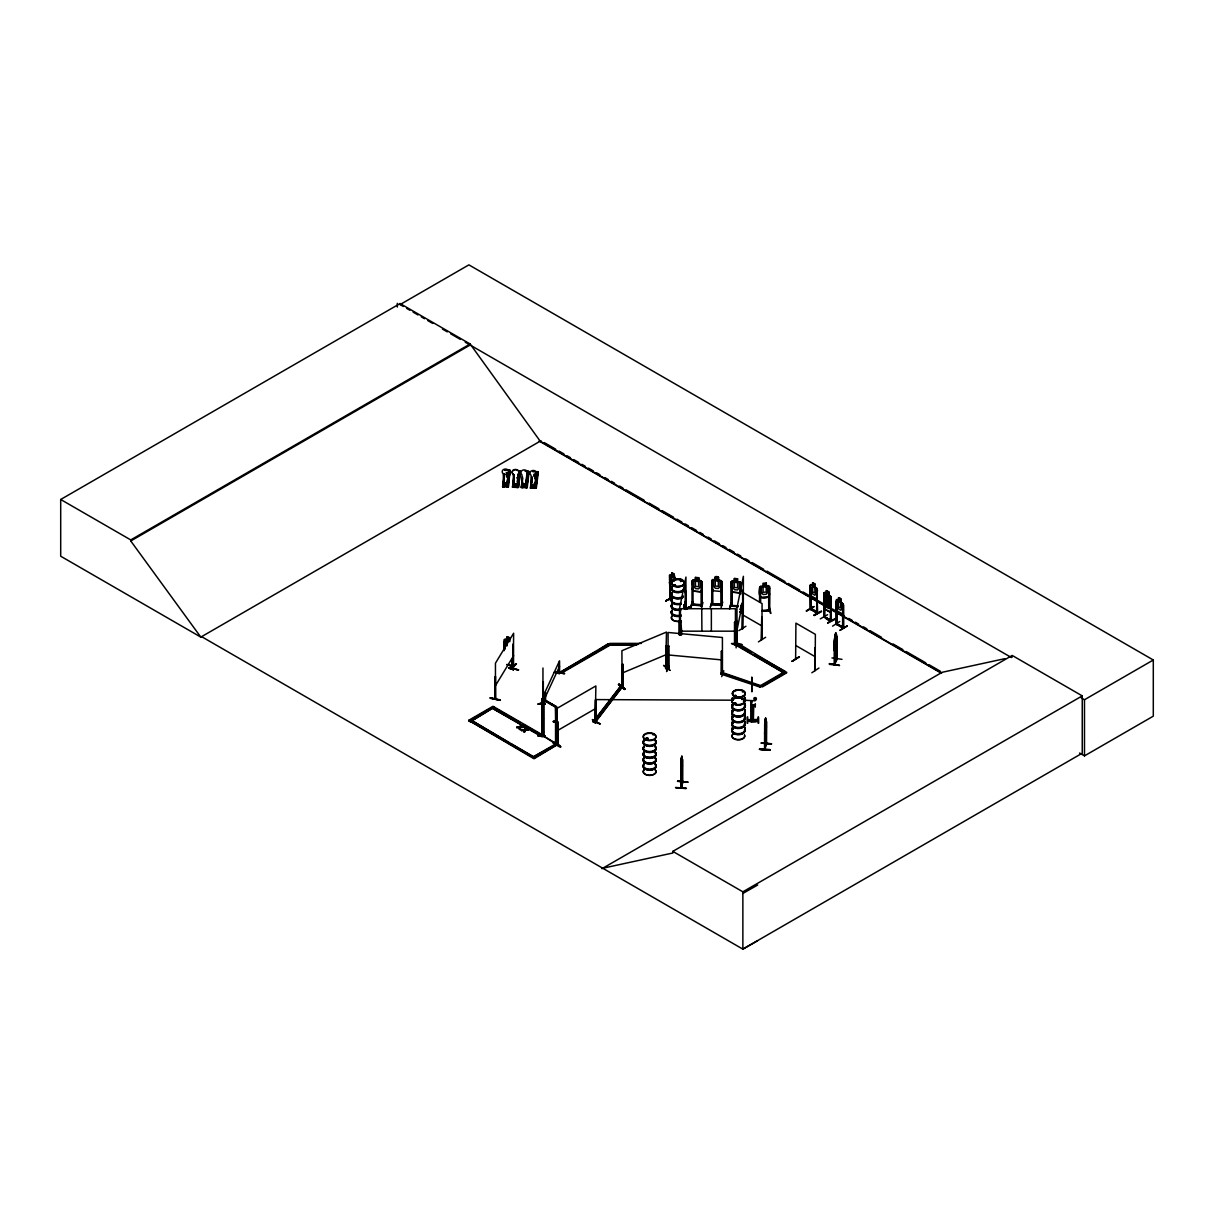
<?xml version="1.0" encoding="UTF-8"?>
<svg xmlns="http://www.w3.org/2000/svg" width="1214" height="1214" viewBox="0 0 1214 1214"><rect width="100%" height="100%" fill="white"/><g stroke="black" fill="none" stroke-linecap="round" stroke-linejoin="round"><path stroke-width="1.5" d="M753.393 706.472L752.361 706.609C753.196 704.287 753.773 706.275 752.468 706.487M751.769 680.037L751.8 677.048L751.83 679.688M503.036 484.811L503.507 483.339L503.309 486.131L507.649 486.313L508.059 485.16M513.052 485.145L518.241 485.463L518.241 484.007L517.847 485.16L513.507 484.978L513.097 483.794L513.294 486.617L517.65 486.799L518.044 485.646L518.454 487.451L520.442 471.351L519.031 471.123M526.891 485.797L521.61 485.843L521.216 487.633L522.536 476.905M530.882 486.131L531.353 484.659L531.155 487.467L535.495 487.633L535.89 486.48L536.3 488.286L538.288 472.2L532.734 471.654M536.027 486.161L532.673 486.177M681.449 787.355L681.221 765.351M681.373 787.218L682.845 781.194M741.83 644.664C726.033 642.009 730.084 644.755 741.875 644.376M682.253 768.659L680.917 773.197L682.42 765.321M834.549 663.284L834.701 664.786L834.595 639.611C836.552 622.023 836.598 643.602 834.989 646.03L834.595 644.771M836.613 658.959L834.23 664.695L834.458 638.943M836.416 659.005L834.534 664.164M836.416 658.777L837.068 658.2L836.871 659.597L837.007 636.591M765.124 720.782L765.306 719.477L764.972 749.554L766.383 743.514M765.29 719.523L765.655 717.778L765.048 730.782L764.774 729.538M675.834 787.704C707.671 789.783 654.361 785.746 686.031 788.584M759.6 749.387C791.437 751.496 738.158 747.369 769.797 750.313M759.691 748.689L769.888 749.554M508.044 473.93L507.315 484.841L503.886 484.705L503.203 473.718A3.445 2.807 7 0 1 503.203 469.757A3.445 2.807 7 0 1 508.044 469.955A3.445 2.807 7 0 1 508.044 473.93L508.029 474.052M517.316 485.312L518.044 474.401A3.445 2.807 7 0 0 518.044 470.425A3.445 2.807 7 0 0 513.188 470.228A3.445 2.807 7 0 0 513.188 474.204L513.886 485.175M522.612 485.463L521.899 474.613A3.445 2.807 7 0 1 521.899 470.637A3.445 2.807 7 0 1 526.755 470.835A3.445 2.807 7 0 1 526.755 474.811L526.026 485.737L527.468 471.73M535.162 486.161L535.875 475.372A3.445 2.807 7 0 0 535.875 471.396A3.445 2.807 7 0 0 531.019 471.199A3.445 2.807 7 0 0 531.019 475.175L531.732 486.025L535.177 486.04M836.4 645.651C837.903 633.025 832.151 666.107 834.291 640.597M521.747 485.706L521.808 484.204L522.217 485.388L526.557 485.57C526.603 481.685 527.878 489.227 525.753 487.467L527.741 471.381L525.753 487.467M558.941 673.649L559.229 672.723M559.624 673.239L559.548 660.811L545.298 691.494L545.298 701.707M543.326 681.661L543.341 736.822L541.975 736.412L542.294 698.429L556.558 706.654L556.24 744.637L555.602 707.216L543.265 700.083M829.314 664.377L839.481 665.454L829.435 663.618M839.451 665.439L829.45 663.603M621.826 686.016L622.979 686.654L622.661 664.028L622.038 687.003L621.917 650.704L666.486 632.069L665.651 668.474L666.486 645.727L666.789 668.337L665.849 668.702L665.727 646.03M681.024 762.043L681.024 773.197M766.216 743.636L764.547 749.478L764.683 723.711M502.626 486.768L504.053 474.234M504.447 473.915L502.854 486.586L504.189 486.829M502.96 486.602L504.508 474.082M503.856 481.427L504.508 476.055M503.886 484.705L507.346 484.72M504.705 483.597L506.284 483.658L504.705 483.597C502.824 486.92 507.968 487.163 506.284 483.658M505.601 483.764L505.252 484.568M505.95 483.202L505.51 484.538L505.479 483.035M505.388 483.354L505.889 484.295M508.757 470.835L506.724 486.935L508.636 470.82M509.03 470.501L507.376 486.966L508.256 483.536L507.847 484.69M507.331 486.951L510.032 470.258L504.887 470.046M510.032 470.258L507.664 486.966L510.032 470.683L508.454 486.966L502.535 486.768M513.188 474.204L513.173 474.325A3.445 2.807 7 0 1 513.173 470.349A3.445 2.807 7 0 1 518.029 470.546A3.445 2.807 7 0 1 518.029 474.522L518.044 474.401M520.078 471.184L519.031 470.971L517.376 487.436L512.505 487.224L514.053 474.704M512.52 487.239L514.175 474.735M514.22 476.176L512.854 487.072L514.281 487.3M513.188 487.269L514.19 480.091M513.947 487.118L514.159 481.897M513.628 487.284L514.068 483.718M515.055 484.826L515.889 484.765L515.282 483.582M515.313 484.963L515.98 483.946L515.055 484.644M515.495 485.008L515.282 483.673M516.254 484.28C511.716 483.126 517.498 490.517 516.284 484.128M517.331 482.034L518.181 474.871M517.316 487.421L518.864 474.902M517.422 487.421L519.213 473.096M520.032 471.032L517.71 487.451L519.41 473.111M518.424 487.467L520.442 471.351M522.718 478.377L521.565 487.482L522.991 487.724M526.36 486.04L526.36 487.209L522.005 487.026L522.551 482.307L522.217 485.888M524.645 484.128L524.023 485.372M524.539 484.462L523.811 485.327M524.6 484.872L524.615 484.963M524.964 484.69C520.427 483.536 526.208 490.926 524.994 484.553M525.814 484.234L526.891 475.281M525.313 471.002L528.743 471.153L526.709 487.679L528.743 471.578M525.313 471.305L529.152 471.776L527.164 487.861L521.61 487.3L522.657 487.527M532.036 488.149L530.381 488.089L531.671 477.345M530.7 487.907L532.081 477.026M531.686 482.747L532.354 477.39M531.155 487.467L531.353 485.828M531.793 482.747L532.263 479.151M532.551 484.917C533.295 490.896 530.867 483.491 534.13 484.978L534.13 487.436M533.538 484.356L533.72 485.706M533.098 484.72L533.174 485.812L533.31 484.356M534.114 485.13L532.536 485.054M535.146 482.868L534.509 488.24L535.298 488.256M535.844 477.527L536.482 472.14M536.876 471.821L534.509 488.24L535.617 488.286M534.934 488.074L536.922 471.988M535.177 488.271L537.256 472.185M538.288 472.2L537.483 472.17L535.89 487.952L530.381 488.089M537.878 471.578L535.844 488.104L537.832 472.018M490.335 698.338C520.594 704.575 469.833 693.604 500.107 699.841M681.373 760.783L681.251 758.006L680.842 787.84L682.799 781.983M533.098 485.888L533.416 485.266M544.98 704.226L539.972 703.513L545.101 703.725M751.603 702.587L751.132 701.161L751.557 710.129M751.557 709.978L751.542 708.764M679.172 622.221L679.172 634.846M685.591 590.687L685.591 608.715M736.61 621.492L736.595 644.012L735.198 644.771L783.834 672.844L735.198 644.073L737.08 643.101M743.029 589.943L743.029 593.555M736.716 642.54L786.672 672.844L762.362 686.896L722.042 673.102L721.04 674.104L759.934 687.078L782.013 673.907M743.029 602.569L743.272 612.964L739.736 612.129M684.059 608.791L685.94 599.519M736.959 630.324L743.378 598.775M792.089 661.311L799.358 656.728L791.907 661.281M542.916 704.135L543.159 703.179M543.219 703.483L537.984 704.074L544.858 703.892M543.371 735.107L542.901 734.485L542.886 735.912L542.962 668.019M543.159 703.999L543.371 702.648M543.386 718.248L543.219 719.143L543.219 718.324M674.104 585.254L674.711 585.254M673.603 585.406L675.409 585.224L673.816 585.148M646.713 739.447L645.241 738.795L647.108 738.992M681.752 581.385L681.661 580.292L681.6 581.278M646.212 738.309C644.073 739.721 647.274 737.156 647.077 739.235M653.269 734.424L652.92 734.637M653.162 734.713L653.238 734.865M736.109 696.229L735.411 695.136L734.546 696.108M736.215 695.986L734.819 695.637M733.954 703.422L735.927 703.27L735.214 702.86M735.274 703.741L734.03 703.331L735.881 703.331M742.922 691.343L742.452 691.98M742.391 698.869L741.875 699.552M742.285 699.401L741.754 699.036M669.005 646.197L668.034 646.318L669.005 646.197L669.111 668.671L668.125 668.565M668.216 665.621L666.592 671.57L668.732 665.727M667.973 667.746L669.081 667.821L667.928 667.958M669.051 668.292L668.914 668.884M721.526 673.77L721.48 651.068L721.344 673.755L722.451 673.816L722.406 637.502L668.079 632.479L668.034 668.777L668.944 668.868M722.345 651.341L721.435 651.265M721.328 673.133L722.512 672.799L721.374 673.512M722.512 672.799L721.526 672.951M721.693 676.653L723.817 670.781M681.358 758.173L681.889 756.094L681.266 769.099L681.008 767.855M681.358 759.099L681.676 757.946M681.54 758.978L681.767 756.246M680.917 762.089L682.253 757.536L682.253 782.529M682.784 759.585L682.708 782.529M681.266 766.884L681.767 759.918L681.251 787.795L682.784 782.044M764.699 723.787L766.019 719.234L766.034 744.303M766.398 721.814L766.383 744.334L766.55 721.283M765.048 728.567L765.533 721.617L765.048 749.448M761.284 743.196L771.573 743.787L761.375 742.847M764.79 734.895C768.386 714.014 764.699 740.13 764.608 732.801M695.501 577.469L695.485 580.292L695.394 577.363L698.733 577.697L698.596 580.596L700.266 581.688L700.266 586.848L698.596 588.896L695.485 588.593L693.816 586.21L693.816 581.051L695.485 580.292L693.118 579.913L700.888 580.671L698.718 580.52M692.966 582.341L691.995 582.462L692.966 582.341L693.027 605.027L691.904 604.951L702.056 605.907L702.071 581.749L700.888 580.671M692.041 588.259L693.073 591.112L700.903 591.886L702.071 589.185L700.827 591.779L693.088 591.051L692.162 580.838M692.268 601.765L690.493 607.683L692.633 601.795M692.754 601.4L690.994 607.622M701.1 583.145L702.011 583.236L701.1 583.145L701.131 605.877L701.98 605.938L702.071 581.749M701.206 604.754C678.884 604.011 707.701 604.572 701.039 604.982M701.373 608.7L702.952 602.402M712.861 579.594C717.428 581.809 712.8 573.964 718.491 577.318L718.476 580.14L721.829 581.369L721.814 605.528L721.708 581.4L720.6 580.368L712.861 579.594L711.905 580.52L711.662 604.557L721.602 605.528M712.739 581.961L711.753 582.083L712.739 581.961L712.785 604.648L711.859 603.768M711.799 587.88L711.799 580.474L712.876 579.533M712.83 590.732L711.92 587.819L712.83 590.732L720.676 591.43L721.829 588.79M718.491 577.318L715.137 577.045M711.996 601.385L710.251 607.303L712.481 601.036M720.858 582.766L721.769 582.857L720.858 582.766L720.888 605.498L720.797 604.602M712.557 603.859L721.875 604.496L711.935 603.495M722.74 602.023L721.055 607.941M731.845 583.646L730.934 583.555L731.845 583.646L731.723 606.15L731.905 583.433M734.303 581.278L734.318 578.456L737.657 578.79L737.535 581.688L739.205 582.781L739.205 587.94L737.535 589.974L734.409 589.67L732.755 587.303L732.755 582.143L734.409 581.385L734.44 578.562L737.535 578.926M731.147 602.903L729.432 608.775L731.192 602.857M729.918 608.715L731.693 602.493M731.025 605.24L732.012 605.088L730.919 604.951M732.103 581.096L731.086 581.992L731.996 592.204L739.857 592.902L740.995 590.262L740.995 582.841L739.827 581.764L732.027 581.066L730.965 581.946L730.843 606.029L738.279 606.727M740.024 584.238L740.95 584.313L740.024 584.238L739.963 593.798M739.842 592.963L740.995 590.262M741.086 606.469L741.951 603.54M741.875 603.495L740.161 609.823L742.027 603.919M552.962 742.771C556.3 740.161 568.562 753.803 552.992 742.695M553.296 742.498L560.701 746.716M512.915 669.688L513.203 668.413M540.078 703.255L545.086 703.938M543.371 704.59L542.962 703.892M618.427 684.696L624.982 689.324L618.821 684.119M624.527 689.506L624.982 688.854L618.882 684.059L624.937 688.884M534.858 477.239L535.617 477.739L534.706 478.741M816.476 598.851L817.28 589.26L814.958 586.923L815.049 584.101L812.652 582.72L815.049 584.101M831.089 604.405L830.27 606.788L824.64 603.54L823.911 600.369M490.35 697.929L500.122 700.296M515.252 483.87L515.601 484.872M760.738 586.408C757.49 591.825 758.856 601.962 768.523 596.802L769.676 593.965M519.698 729.508L521.14 725.426L519.804 726.883L519.698 729.508L521.14 725.426M524.433 732.239L525.176 729.948L528.272 729.553L525.176 730.418L524.433 732.239L524.448 729.993L523.841 731.905M519.106 729.174L520.548 725.077M524.539 730.084L521.398 730.494L524.539 730.084L525.283 727.823L525.859 728.628L525.283 727.823M835.126 635.119L835.854 633.055L835.718 635.969M835.126 636.03L835.596 634.892M834.458 639.004L836.385 634.527L836.765 659.642L836.643 634.907M834.989 643.815L835.718 636.88L834.701 664.726L837.007 659.065M834.443 650.097L836.264 645.59M831.954 657.927L842 659.339M525.859 728.157L525.267 730.024L528.272 729.553M737.05 643.981L736.959 607.865L743.378 576.316L743.272 612.964M671.782 597.394L665.758 601.006M545.192 692.117L544.965 701.662M554.403 672.404L564.54 673.588L554.555 672.086M559.199 661.964L559.275 673.831L558.956 667.897M806.566 611.052L813.85 606.863M820.285 618.897L827.569 614.679M545.298 697.109L559.548 666.425M825.232 605.665L826.84 603.388L825.323 599.367L827.311 603.024C828.206 599.367 831.089 602.463 827.842 603.965L829.329 608.123L827.356 604.284L825.626 606.059L540.2 441.168L470.137 343.987L400.074 303.546L60.7 499.485L60.7 556.209L200.917 637.168L201.706 636.697M747.156 717.337L747.247 723.316M747.672 716.897L747.748 723.195M810.831 608.775C808.949 607.395 817.735 611.158 817.341 613.374L816.597 587.758M810.133 609.17L817.432 613.374M810.588 608.26L810.846 609.64L811.119 592.599M831.089 597.03L831.165 621.189C826.339 620.384 823.471 615.968 824.245 616.059M836.886 623.784C834.549 622.721 838.768 623.48 836.765 624.557L837.053 601.947L836.143 601.719L836.81 602.098M836.188 624.239L836.112 600.111L836.947 599.519L843.366 604.193L843.366 628.351L836.067 624.133M842.637 627.198L842.637 628.017L842.637 605.467L843.548 605.695L843.624 628.199L836.385 623.981L836.4 601.567M842.668 627.987L842.88 610.93M843.002 626.985C826.764 618.503 847.19 629.717 842.865 626.91M670.204 598.836L669.9 598.259M670.386 582.614L670.082 599.61L669.445 575.148L670.28 574.571L676.456 579.382M670.477 598.654L669.673 598.214M596.211 722.239L596.135 699.734L595.224 699.977L595.027 722.755L593.206 721.586L621.28 685.333L623.116 685.804L595.027 722.755M736.701 643.42L736.701 620.961M495.585 698.445L495.069 699.294L495.403 676.259L495.585 699.264M513.294 646.789L513.461 669.794M508.787 667.912L518.56 669.885L508.62 667.791M495.54 698.429L495.449 699.294L495.449 663.193L513.628 633.222L513.325 669.824M513.37 669.005L512.991 669.764L512.991 644.027M508.651 668.14L518.545 669.855M495.449 685.652L513.628 655.681M768.583 588.046L769.555 588.183L768.583 588.046L768.75 610.763C766.929 609.352 771.209 609.474 768.674 609.656M554.388 721.086L554.145 721.966L554.039 720.858M556.209 720.797L555.572 720.934M555.572 743.954L555.526 707.261M752.468 706.062L753.499 705.941L753.302 720.63L753.499 705.698M752.468 720.099L752.361 705.713M735.851 695.789L735.714 696.138M742.877 691.434L743.105 691.646M524.205 484.037L524.494 484.796M593.206 722.284L621.28 685.333M623.116 685.804L595.027 722.057L593.206 721.586M666.638 667.594L666.091 667.852M735.517 644.239L734.622 644.27M735.547 645.029L734.409 644.831L735.547 644.816M524.129 484.098L524.069 484.826M742.315 628.655L742.922 603.1M742.74 628.442L742.634 592.371L762.089 603.601L761.831 639.52M761.436 639.702L761.755 617.061L761.466 639.732M814.715 670.432L815.034 647.821L814.746 670.492M759.63 587.394L760.677 586.256L768.477 585.603L769.676 586.544L769.464 610.703L769.494 587.971M505.054 638.943L509.819 640.704L509.971 637.836L506.997 636.91L506.997 639.672L504.053 639.687L504.068 650.643M504.235 650.461C503.203 641.053 505.388 636.075 504.872 649.035M509.971 637.836L507.042 636.849L507.088 639.793L505.616 640.233L505.616 645.393M508.438 664.619L513.082 665.697L511.913 665.773M512.809 665.894L512.232 665.378M510.912 669.324C527.741 652.722 499.197 680.098 515.692 664.012M515.631 663.921L510.472 669.081M721.04 674.104L722.042 672.404L762.362 686.183L786.672 672.146M759.934 687.078L760.935 685.364L785.246 671.327L754.455 654.255M495.327 698.778L495.449 697.853M769.524 609.838L768.75 609.944M557.712 743.272L557.014 744.44M693.118 579.913L692.041 580.853L692.026 604.951M506.678 486.92L507.664 486.966M516.663 487.406L517.665 487.436M673.967 584.693L673.542 585.512M673.876 585.057L674.908 584.845L674.559 585.573M675.212 585.406L674.407 585.664M734.546 695.531L735.107 696.138M702.026 605.634L692.086 604.147M711.707 603.51L711.859 604.587M711.707 604.329L721.875 605.316M720.888 604.375L720.752 605.209M810.254 609.276L810.178 585.148L811.013 584.541L816.476 587.88M823.82 605.786L824.64 608.897L830.179 612.22L830.998 609.823L830.255 612.175L824.488 609.003L823.911 592.948L824.746 592.356L831.089 597.091L830.315 595.573M734.409 644.452L735.547 643.997M734.409 644.831L735.441 645.029L735.441 608.715L680.432 608.715L680.432 635.195M735.441 645.029L735.411 643.981M622.752 685.637L622.858 686.745L622.661 664.028M755.761 699.325C758.401 696.957 751.845 696.988 754.471 699.325M830.194 601.082L824.518 597.88L823.836 598.502L826.248 598.76L826.248 595.998M828.585 597.409L826.173 596.044M830.148 601.051L831.089 602.463M557.636 721.677L557.954 744.319L557.894 721.814M595.953 721.192L595.406 722.618L596.135 699.734M592.417 719.993L600.126 723.893L592.417 719.523L594.784 721.344M556.983 743.605L557.347 743.818M595.604 721.738L595.467 721.814M600.156 723.939L595.604 722.558M595.224 722.436L595.877 685.94L556.983 708.399L556.907 744.561M742.376 606.165L742.346 628.685M738.825 630.643L745.912 626.242M765.655 637.274L758.416 641.872M795.625 659.445L795.914 623.131L815.368 634.361L815.155 670.249M792.12 661.402L799.389 656.713M818.949 668.034L811.847 672.768M400.074 303.546L400.074 304.593L468.892 264.864L1153.3 660.006L1153.3 716.154L1084.481 755.882L1079.565 753.029M60.7 499.485L130.763 539.927L470.137 343.987M757.718 940.668L742.862 949.136L201.615 636.652L200.811 637.107L130.763 540.974L470.137 345.034M200.811 637.107L540.989 440.712M556.923 743.909L532.612 757.248L556.923 743.211L558.349 744.03L534.039 758.765L468.68 720.342L492.99 706.29L543.037 735.183L541.611 736.003L492.99 708.642L541.611 736.716L543.037 735.896L523.583 724.667M468.68 721.04L492.99 707.003L520.336 722.785M471.715 720.919L494.402 707.109L470.091 721.86M635.863 645.241L609.853 645.241L561.217 673.315L559.806 672.51L608.426 643.724L609.853 644.543L637.729 644.543M559.806 672.51L595.467 651.918M598.699 650.051L608.426 643.724M559.806 671.797L561.217 672.617L609.853 644.543M556.558 706.654L556.24 744.637M556.983 730.858L595.877 708.399M810.178 585.148L810.466 609.064L817.614 613.176M810.466 586.605L810.952 609.625M815.049 586.878L816.081 588.578L816.081 593.737L814.882 595.255L812.652 593.965L811.453 591.066L812.652 582.72M816.734 613.009L816.946 590.338L817.614 613.161M817.614 590.717L816.703 590.49M810.922 595.725L810.254 592.508L810.922 595.725L816.536 598.972L817.356 596.696M468.68 720.342L534.039 758.067L558.349 744.03M823.911 592.948L823.972 617.091M824.2 594.42L824.306 616.894L830.604 619.99M828.616 592.007L826.37 590.717L826.461 593.449L825.186 593.722L825.186 598.881L826.37 601.78L828.616 603.07L829.815 601.552L828.767 591.916L828.767 594.678M806.612 610.733L813.501 606.757M806.217 610.961L813.911 606.514M831.302 620.931L830.33 620.749L830.679 598.153L831.408 621.037L824.245 616.879M831.332 598.532L830.422 598.305M836.947 599.519C840.331 603.555 836.567 594.101 840.983 599.079L842.015 608.7L840.816 610.232L838.586 608.942L837.387 606.029L838.586 597.698M813.957 614.967L821.605 611.37L814.306 615.589M840.892 599.124L838.51 597.743M813.972 615.361L821.271 611.158M836.112 607.516L836.856 610.703L842.47 613.935L843.29 611.674M843.29 604.253L840.892 601.886L840.816 599.17M843.548 605.695L842.637 605.467M824.67 616.864L831.165 620.369M824.594 594.936L824.443 617.395L824.943 616.439M831.089 620.324L830.422 619.975M827.675 622.782L834.989 618.609M827.644 623.222L835.338 619.246M832.546 626.166L839.8 621.492M847.19 625.771L839.845 630.385L847.205 626.136M601.962 868.708L942.14 672.298L1004.813 658.671M602.751 868.238L672.814 853.002L672.814 851.378L1012.188 655.439L1082.251 695.88L1082.251 753.196L742.862 949.136L742.862 891.82L1082.251 695.88M1012.188 657.062L1011.399 657.533L465.25 342.211M1081.234 697.853L1084.481 699.734L1153.3 660.006M742.862 893.458L757.718 884.991M544.009 699.901L556.058 706.958L556.058 743.408L544.009 736.352L544.009 699.901L556.058 706.958M544.009 736.352L555.405 743.772M669.749 576.604L669.976 599.595M674.119 576.984L674.195 574.176L671.858 572.765L674.119 574.222L675.212 578.668M669.445 582.553L670.31 585.634M670.174 585.74L669.536 582.508M682.89 580.231L680.568 578.82L680.568 581.582M685.227 586.984L685.5 609.291M665.803 600.687L671.737 597.713M665.742 601.036L671.782 597.865M686.183 608.533L689.218 606.924L686.229 608.609M686.183 609.003L689.218 607.273M686.547 609.17L689.567 607.577L689.173 606.894M731.101 604.967L731.101 605.786L736.761 606.378M731.875 605.331L738.34 605.938M543.326 735.062L542.962 735.881M543.386 732.437L543.371 731.389M543.159 731.632L543.371 732.482M736.063 696.108L734.607 695.986M665.758 667.594L666.774 667.488M622.175 686.972L622.873 686.654M665.727 668.504L666.698 668.353M670.143 670.386L663.618 665.363L669.718 670.158M621.917 673.163L666.486 654.528M743.272 612.144L739.796 611.977M557.287 744.668L557.241 722.193M517.392 477.755L516.557 477.906M528.409 471.776L526.481 487.861M503.962 486.632L502.899 486.435L502.915 484.947L503.309 486.131M507.998 486.784L510.032 470.546L504.887 470.334M531.428 488.149L531.155 486.283M515.389 484.204L515.252 485.039M674.756 585.3L673.876 585.133M742.589 627.638L742.998 628.685M815.08 670.629L815.11 648.155M506.693 664.619L512.9 666.698M769.448 610.672L762.164 611.249M826.324 598.897L825.11 599.139L825.11 604.299L826.324 607.182L828.585 608.457L829.799 606.939L829.799 601.78L828.585 600.171L830.224 601.006M506.86 477.421L507.68 476.252M671.858 575.709L671.858 572.765L671.949 575.664L670.689 575.922L671.858 584.01M816.87 611.947L817.69 612.402L811.195 608.897M669.673 599.033L670.477 599.473M520.548 726.822L523.538 727.277L520.442 727.687M519.713 727.732L516.663 727.292L523.538 727.277M521.398 730.024L528.272 730.009M521.398 730.494L524.448 730.464M516.663 727.292L519.804 726.883M516.663 727.763L519.804 727.353M520.442 727.216L523.538 726.807M760.48 588.927L759.494 588.805L760.48 588.927L760.48 602.038M760.723 597.303L768.432 596.666M768.887 607.577L770.435 613.343M762.119 610.46L768.477 609.929M762.119 611.052L769.57 610.399M824.549 617.41L824.852 594.799M836.78 624.603L837.053 609.443M722.239 673.831L722.042 672.404M751.557 701.328L751.147 710.16M755.062 704.059L755.093 706.821M755.062 705.349L755.381 706.821M751.648 711.009L751.648 711.768M758.128 723.256L758.113 716.882M751.648 718.491L751.284 719.249L751.496 701.161M747.763 719.674L758.082 719.477C759.433 723.377 746.504 722.467 747.763 719.538M747.763 719.856L758.082 719.796L747.763 720.008M747.778 720.236L758.097 720.19M747.778 720.646L758.097 720.585M747.778 720.979L758.097 720.858M681.358 622.357C679.688 621.31 682.845 632.479 681.358 635.195M734.516 622.357L735.441 622.57L734.516 622.357L734.516 645.029M735.669 641.887L736.154 647.881M544.858 703.589L537.984 704.074M544.858 736.245L537.984 735.957L544.858 735.547M537.984 735.881L544.858 735.957M680.432 631.174L735.441 631.174M641.447 643.39L609.853 643.39L609.853 645.241M751.724 707.216L751.724 721.738M595.877 699.598L733.317 700.19M744.607 700.235L755.138 700.797L756.383 699.461L754.804 698.718L754.015 700.266M506.268 472.838L509.698 473.278L506.268 473.126M534.114 474.158L537.544 474.598L534.114 474.462M506.071 474.477L509.501 474.902L506.071 474.765M533.917 475.797L537.347 476.222L533.917 476.085M513.294 485.448L513.522 487.284M739.796 611.674L743.272 612.008M543.219 732.786L543.159 731.905M761.299 743.044L771.497 743.985M759.615 749.326L769.797 750.237M677.533 781.346L687.731 782.286M668.079 654.938L722.406 659.961M732.103 592.053L739.781 592.811M506.724 475.873L507.68 476.48M506.724 476.116L507.513 476.343M834.959 634.937L835.065 637.729M834.17 648.003L834.549 650.112M666.486 667.366L666.486 668.186M554.403 672.177L564.54 673.588M512.308 666.213L512.323 665.378M512.687 666.653L512.809 655.439M512.961 669.233L513.659 669.263M731.025 606.059L730.828 605.179M692.875 603.95L692.784 605.058M646.364 738.324L647.214 738.947M621.28 686.047L623.116 686.517M769.418 607.47L770.92 613.374M721.04 673.406L759.934 686.365M509.819 641.629L507.088 640.719L507.088 645.878M506.875 664.453L512.991 666.486M758.568 717.246L758.689 723.21M830.786 620.642L830.679 609.382M830.968 621.128L830.831 619.793M667.943 668.808L668.201 667.715M701.753 608.73L701.904 631.174M400.074 304.593L403.336 306.474M406.599 308.356L409.862 310.238M413.109 312.119L417.995 314.942M421.258 316.824L424.521 318.705M427.783 320.587L432.67 323.41M442.442 329.055L447.329 331.877M450.591 333.759L460.364 339.389M828.767 591.916L826.294 590.581L826.37 593.494M810.937 584.587L812.727 585.634M830.285 606.605L824.776 603.434L824.063 600.353M544.267 442.594L555.724 449.21M559.001 451.107L563.918 453.945M567.181 455.827L570.459 457.724M573.736 459.605L578.653 462.443M581.931 464.34L585.194 466.237M588.471 468.118L593.388 470.956M596.666 472.853L599.928 474.735M604.845 477.572L608.123 479.469M611.401 481.351L614.663 483.248M619.58 486.086L622.858 487.967M626.136 489.864L644.148 500.259M649.05 503.097L658.883 508.772M662.146 510.654L673.618 517.27M676.881 519.167L681.798 522.005M685.075 523.887L688.353 525.783M691.631 527.68L696.533 530.503M699.81 532.4L703.088 534.297M707.99 537.119L711.267 539.016M714.545 540.913L719.462 543.751M722.74 545.632L726.002 547.529M729.28 549.411L734.197 552.249M737.475 554.145L740.737 556.027M745.654 558.865L748.932 560.762M752.21 562.643L763.667 569.26M766.944 571.157L784.957 581.552M788.22 583.448L799.692 590.065M802.955 591.946L814.427 598.578M817.69 600.46L822.606 603.297M832.44 608.973L837.341 611.81M840.619 613.692L843.897 615.589M848.798 618.427L852.076 620.308M855.354 622.205L858.632 624.087M863.549 626.925L866.811 628.822M870.089 630.703L881.546 637.335M893.018 643.951L902.837 649.611M906.114 651.508L925.766 662.844M929.029 664.741L940.501 671.357M831.636 609.428L941.336 672.768M539.122 441.016L808.524 596.56M811.802 598.456L823.304 605.088M831.514 609.838L941.578 673.375M742.634 614.83L762.089 626.06M795.914 645.59L815.368 656.82M739.872 645.833L751.208 652.388M541.975 698.611L556.376 706.76M508.378 742.331L471.502 720.342L534.039 757.126L511.595 744.182M672.814 851.378L742.862 891.82M553.326 721.313L553.948 722.118L553.098 721.617M682.435 580.504L681.024 579.655L681.024 580.58M670.401 599.428L669.749 582.219M618.457 684.65L624.557 689.446M739.827 581.764L740.98 582.917L740.889 593.889M670.356 598.578L670.204 599.64M816.627 612.994L816.946 590.338M766.307 585.785L766.307 583.024L762.969 583.297L763.09 586.21L761.421 587.273L761.421 592.432L763.09 594.496L766.216 594.238L767.885 591.886L767.885 586.726L766.216 585.952L766.201 583.115M765.29 719.538L765.442 718.703M751.815 678.808L751.769 682.678L751.754 679.84L751.769 680.675M751.906 689.78L751.891 688.945L751.906 691.859L751.891 688.095M751.132 701.161L751.284 719.249M751.026 708.824L751.087 709.978M751.83 678.596L751.845 680.978M751.861 680.144L751.876 684.377M751.876 682.056L751.906 686.471M751.891 686.259L751.906 688.672M1084.481 699.734L1084.481 755.882M834.23 663.785L834.23 664.604M830.922 602.508L830.922 609.883M760.419 588.729L760.419 601.825M759.615 587.333L759.554 602.114M755.351 704.059L755.351 705.349M753.075 704.773L753.075 706.366M752.786 704.773L752.786 706.366M718.385 577.394L718.354 580.216L720.023 581.309L720.023 586.468L718.354 588.502L715.243 588.198L713.574 585.831L713.574 580.671L715.243 579.913L715.258 577.09M711.358 608.715L711.358 631.174M700.994 604.769L700.933 605.801M698.733 577.697L698.733 580.459M685.834 609.276L685.94 577.06L679.521 608.609L679.521 634.876M685.318 585.345L685.318 592.766M685.227 601.962L685.227 609.443M674.043 581.4L674.043 577.955L671.858 576.635L671.858 581.794M545.541 692.177L545.541 701.191M542.491 698.748L542.491 736.337L542.294 698.429M536.102 486.313L536.102 484.856L535.693 486.01M522.005 485.858L522.005 487.026M512.187 658.732L512.05 666.471L512.005 658.899M505.054 641.371L505.054 648.868M397.327 303.333L397.327 307.051M130.763 539.927L130.763 540.974M682.435 597.47A6.525 3.763 0 0 1 673.846 597.789A6.525 3.763 0 0 1 672.161 592.918M683.376 597.015A6.419 3.703 0 0 1 674.605 598.365A6.419 3.703 0 0 1 672.253 593.312M681.008 603.191A6.389 3.688 0 0 1 673.3 602.614A6.389 3.688 0 0 1 672.283 598.153M684.226 583.266A6.404 3.703 0 0 1 675.105 586.62A6.404 3.703 0 0 1 673.694 580.429A6.404 3.703 0 0 1 683.998 582.31M681.039 603.631A6.449 3.718 0 0 1 673.254 603.039A6.449 3.718 0 0 1 672.237 598.548M683.467 590.49A6.525 3.763 0 0 1 674.559 591.871A6.525 3.763 0 0 1 672.161 586.726M683.376 595.968A6.419 3.703 0 0 1 674.605 597.334A6.419 3.703 0 0 1 672.253 592.265M683.376 590.823A6.419 3.703 0 0 1 674.605 592.174A6.419 3.703 0 0 1 672.253 587.106M682.435 597.151A6.525 3.763 0 0 1 673.846 597.47A6.525 3.763 0 0 1 672.161 592.599M684.119 589.26A6.525 3.763 0 0 1 675.318 591.764A6.525 3.763 0 0 1 672.161 586.408M684.013 588.881A6.419 3.703 0 0 1 675.363 591.355A6.419 3.703 0 0 1 672.253 586.074M681.084 615.726A6.525 3.763 0 0 1 673.209 615.134A6.525 3.763 0 0 1 672.161 610.581M681.024 616.029A6.419 3.703 0 0 1 673.269 615.437A6.419 3.703 0 0 1 672.253 610.976M681.008 620.855A6.389 3.688 0 0 1 673.3 620.278A6.389 3.688 0 0 1 672.283 615.817M681.008 604.117A6.389 3.688 0 0 1 673.3 603.525A6.389 3.688 0 0 1 672.283 599.079M681.039 621.022A6.449 3.718 0 0 1 673.254 620.43A6.449 3.718 0 0 1 672.237 615.938M681.039 603.828A6.449 3.718 0 0 1 673.254 603.237A6.449 3.718 0 0 1 672.237 598.745M684.119 605.285A6.525 3.763 0 0 1 684.119 607.243M681.084 609.534A6.525 3.763 0 0 1 673.209 608.927A6.525 3.763 0 0 1 672.161 604.39M681.024 614.997A6.419 3.703 0 0 1 673.269 614.405A6.419 3.703 0 0 1 672.253 609.929M684.028 605.665A6.434 3.718 0 0 1 684.028 607.592M681.039 609.838A6.434 3.718 0 0 1 673.269 609.246A6.434 3.718 0 0 1 672.237 604.769M681.084 615.407A6.525 3.763 0 0 1 673.209 614.815A6.525 3.763 0 0 1 672.161 610.263M684.119 604.967A6.525 3.763 0 0 1 684.119 606.924M681.084 609.216A6.525 3.763 0 0 1 673.209 608.609A6.525 3.763 0 0 1 672.161 604.071M684.028 604.633A6.434 3.718 0 0 1 684.028 606.545M681.039 608.806A6.434 3.718 0 0 1 673.269 608.214A6.434 3.718 0 0 1 672.237 603.737M655.272 746.64A6.525 3.763 0 0 1 649.611 752.285A6.525 3.763 0 0 1 643.966 746.64M655.181 747.035A6.419 3.703 0 0 1 649.611 752.589A6.419 3.703 0 0 1 644.057 747.035M655.196 752.21A6.449 3.718 0 0 1 649.611 757.794A6.449 3.718 0 0 1 644.042 752.21M655.272 740.449A6.525 3.763 0 0 1 649.611 746.094A6.525 3.763 0 0 1 643.966 740.449M644.998 739.66A6.525 3.763 0 0 1 647.927 738.689M655.196 745.988A6.434 3.718 0 0 1 649.611 751.557A6.434 3.718 0 0 1 644.042 745.988M655.196 740.828A6.434 3.718 0 0 1 649.611 746.398A6.434 3.718 0 0 1 644.042 740.828M645.074 740.054A6.434 3.718 0 0 1 647.957 739.098M655.272 746.322A6.525 3.763 0 0 1 649.611 751.967A6.525 3.763 0 0 1 643.966 746.322M655.272 740.13A6.525 3.763 0 0 1 649.611 745.775A6.525 3.763 0 0 1 643.966 740.13M644.998 739.341A6.525 3.763 0 0 1 647.927 738.37M655.196 739.796A6.434 3.718 0 0 1 649.611 745.366A6.434 3.718 0 0 1 644.042 739.796M645.074 739.023A6.434 3.718 0 0 1 647.957 738.066M655.272 764.304A6.525 3.763 0 0 1 649.611 769.949A6.525 3.763 0 0 1 643.966 764.304M655.196 764.683A6.434 3.718 0 0 1 649.611 770.268A6.434 3.718 0 0 1 644.042 764.683M655.196 769.661A6.449 3.718 0 0 1 649.611 775.245A6.449 3.718 0 0 1 644.042 769.661M655.196 769.888A6.434 3.718 0 0 1 649.611 775.458A6.434 3.718 0 0 1 644.042 769.888M655.272 758.113A6.525 3.763 0 0 1 649.611 763.758A6.525 3.763 0 0 1 643.966 758.113M655.196 763.652A6.434 3.718 0 0 1 649.611 769.221A6.434 3.718 0 0 1 644.042 763.652M655.196 758.492A6.434 3.718 0 0 1 649.611 764.061A6.434 3.718 0 0 1 644.042 758.492M655.272 763.985A6.525 3.763 0 0 1 649.611 769.63A6.525 3.763 0 0 1 643.966 763.985M655.272 757.794A6.525 3.763 0 0 1 649.611 763.439A6.525 3.763 0 0 1 643.966 757.794M655.196 757.46A6.434 3.718 0 0 1 649.611 763.029A6.434 3.718 0 0 1 644.042 757.46M744.668 712.026A6.525 3.763 0 0 1 737.52 716.73A6.525 3.763 0 0 1 732.725 711.116M744.577 712.39A6.419 3.703 0 0 1 737.535 717.034A6.419 3.703 0 0 1 732.801 711.495M744.759 718.187A6.389 3.688 0 0 1 736.716 721.753A6.389 3.688 0 0 1 732.831 716.351M744.592 717.368A6.449 3.718 0 0 1 737.52 722.027A6.449 3.718 0 0 1 732.786 716.472M744.561 717.641A6.404 3.703 0 0 1 737.535 722.254A6.404 3.703 0 0 1 732.816 716.746M744.668 705.82A6.525 3.763 0 0 1 737.52 710.539A6.525 3.763 0 0 1 732.725 704.909M744.577 711.358A6.434 3.718 0 0 1 737.535 716.002A6.434 3.718 0 0 1 732.801 710.463M744.577 706.199A6.419 3.703 0 0 1 737.535 710.827A6.419 3.703 0 0 1 732.801 705.304M744.668 711.707A6.525 3.763 0 0 1 737.52 716.412A6.525 3.763 0 0 1 732.725 710.797M744.668 705.501A6.525 3.763 0 0 1 737.52 710.22A6.525 3.763 0 0 1 732.725 704.59M744.577 705.152A6.434 3.718 0 0 1 737.535 709.795A6.434 3.718 0 0 1 732.801 704.257M744.668 729.69A6.525 3.763 0 0 1 737.52 734.394A6.525 3.763 0 0 1 732.725 728.779M744.577 730.054A6.419 3.703 0 0 1 737.535 734.698A6.419 3.703 0 0 1 732.801 729.159M744.546 734.91A6.389 3.688 0 0 1 737.535 739.523A6.389 3.688 0 0 1 732.831 734.015M744.774 719.098A6.404 3.703 0 0 1 736.716 722.679A6.404 3.703 0 0 1 732.816 717.262M744.577 735.229A6.434 3.718 0 0 1 737.535 739.872A6.434 3.718 0 0 1 732.801 734.333M744.668 723.483A6.525 3.763 0 0 1 737.52 728.203A6.525 3.763 0 0 1 732.725 722.573M744.577 729.022A6.434 3.718 0 0 1 737.535 733.666A6.434 3.718 0 0 1 732.801 728.127M744.577 723.863A6.419 3.703 0 0 1 737.535 728.491A6.419 3.703 0 0 1 732.801 722.967M744.668 729.371A6.525 3.763 0 0 1 737.52 734.075A6.525 3.763 0 0 1 732.725 728.461M744.668 723.165A6.525 3.763 0 0 1 737.52 727.884A6.525 3.763 0 0 1 732.725 722.254M744.577 722.816A6.434 3.718 0 0 1 737.535 727.459A6.434 3.718 0 0 1 732.801 721.92M745.001 709.629A6.389 3.688 0 0 1 745.001 711.541M732.649 711.541A6.389 3.688 0 0 1 732.649 709.629M745.017 698.596A6.419 3.703 0 0 1 744.379 701.404M732.619 700.508A6.419 3.703 0 0 1 732.619 698.596M745.032 697.549A6.434 3.718 0 0 1 743.363 701.146M732.603 699.476A6.434 3.718 0 0 1 732.603 697.549M745.017 704.788A6.419 3.703 0 0 1 745.017 706.715M732.619 706.715A6.419 3.703 0 0 1 732.619 704.788M744.47 703.513A6.525 3.763 0 0 1 744.47 707.276M732.512 706.366A6.525 3.763 0 0 1 732.512 704.408M744.47 703.194A6.525 3.763 0 0 1 744.47 706.958M732.512 706.047A6.525 3.763 0 0 1 732.512 704.09M745.017 703.756A6.419 3.703 0 0 1 745.017 705.668M732.619 705.668A6.419 3.703 0 0 1 732.619 703.756M744.47 697.306A6.525 3.763 0 0 1 744.47 701.07M732.512 700.174A6.525 3.763 0 0 1 732.512 698.217M744.47 696.988A6.525 3.763 0 0 1 744.47 700.751M732.512 699.856A6.525 3.763 0 0 1 732.512 697.898M745.047 709.78A6.449 3.718 0 0 1 745.047 711.692M732.588 711.692A6.449 3.718 0 0 1 732.588 709.78M745.032 709.993A6.434 3.718 0 0 1 745.032 711.92M732.603 711.92A6.434 3.718 0 0 1 732.603 709.993M732.619 712.466A6.419 3.703 0 0 1 732.619 710.554M745.017 710.554A6.419 3.703 0 0 1 745.017 712.466M745.001 727.292A6.389 3.688 0 0 1 745.001 729.204M745.001 727.277A6.404 3.703 0 0 1 745.001 729.204M732.603 718.172A6.434 3.718 0 0 1 732.603 716.26M745.032 716.26A6.434 3.718 0 0 1 745.032 718.172M745.032 715.213A6.434 3.718 0 0 1 745.032 717.14M732.603 717.14A6.434 3.718 0 0 1 732.603 715.213M732.603 724.379A6.434 3.718 0 0 1 732.603 722.451M745.032 722.451A6.434 3.718 0 0 1 745.032 724.379M744.47 721.177A6.525 3.763 0 0 1 744.47 724.94M732.512 724.03A6.525 3.763 0 0 1 732.512 722.072M744.47 720.858A6.525 3.763 0 0 1 744.47 724.621M732.512 723.711A6.525 3.763 0 0 1 732.512 721.753M745.017 721.419A6.419 3.703 0 0 1 745.017 723.332M732.619 723.332A6.419 3.703 0 0 1 732.619 721.419M744.47 714.97A6.525 3.763 0 0 1 744.47 718.734M732.512 717.838A6.525 3.763 0 0 1 732.512 715.881M744.47 714.651A6.525 3.763 0 0 1 744.47 718.415M732.512 717.52A6.525 3.763 0 0 1 732.512 715.562M745.017 727.641A6.419 3.703 0 0 1 745.017 729.553M732.619 729.553A6.419 3.703 0 0 1 732.619 727.641M677.609 781.148L687.792 782.074L677.609 781.148M765.655 583.691L763.652 583.858L763.652 584.784L765.655 584.617L765.655 583.691M766.216 586.863L763.09 587.136L763.09 592.28L766.216 592.022L766.216 586.863M736.974 579.336L734.971 579.139L734.971 580.064L736.974 580.262L736.974 579.336M717.808 577.864L715.805 577.667L715.805 578.592L717.808 578.79L717.808 577.864M698.05 578.243L696.047 578.046L696.047 578.972L698.05 579.169L698.05 578.243M737.535 582.614L734.409 582.31L734.409 587.47L737.535 587.773L737.535 582.614M718.354 581.142L715.243 580.838L715.243 585.998L718.354 586.301L718.354 581.142M698.596 581.521L695.485 581.218L695.485 586.377L698.596 586.681L698.596 581.521M509.334 638.245L507.573 637.654L509.334 639.171L509.334 638.245M828.176 597.637L826.734 596.818L828.176 598.563L828.176 597.637M828.585 601.097L826.324 599.822L826.324 604.982L828.585 606.256L828.585 601.097M828.206 592.25L826.78 591.415L828.206 593.16L828.206 592.25M814.488 584.435L813.046 583.6L814.488 585.345L814.488 584.435M840.422 599.397L838.98 598.578L840.422 600.323L840.422 599.397M828.616 595.695L826.37 594.405L826.37 599.564L828.616 600.854L828.616 595.695M814.882 587.88L812.652 586.59L812.652 591.749L814.882 593.039L814.882 587.88M840.816 602.857L838.586 601.567L838.586 606.727L840.816 608.017L840.816 602.857M673.649 574.495L672.253 573.645L673.649 575.421L673.649 574.495M674.605 585.937A6.434 3.718 0 0 0 684.256 582.72A6.434 3.718 0 0 0 674.605 579.503A6.434 3.718 0 0 0 674.605 585.937M674.589 586.165A6.449 3.718 0 0 0 684.256 582.948A6.449 3.718 0 0 0 674.589 579.731A6.449 3.718 0 0 0 674.589 586.165M646.394 739.69A6.434 3.718 0 0 0 656.046 736.473A6.434 3.718 0 0 0 646.394 733.256A6.434 3.718 0 0 0 646.394 739.69M649.611 757.415A6.389 3.688 0 0 0 655.15 751.876A6.449 3.718 0 0 1 649.611 757.582A6.449 3.718 0 0 1 644.042 751.997A6.389 3.688 0 0 0 649.611 757.415M646.409 740.191A6.404 3.703 0 0 0 656.03 736.989A6.404 3.703 0 0 0 646.409 733.787A6.404 3.703 0 0 0 646.409 740.191M649.611 758.34A6.404 3.703 0 0 0 655.165 752.786A6.404 3.703 0 0 1 649.611 758.355A6.404 3.703 0 0 1 644.073 752.801A6.404 3.703 0 0 0 649.611 758.34M735.153 704.135A6.434 3.718 0 0 0 744.804 700.918A6.434 3.718 0 0 0 735.153 697.701A6.434 3.718 0 0 0 735.153 704.135M735.168 704.651A6.404 3.703 0 0 0 744.774 701.434A6.404 3.703 0 0 0 735.168 698.232A6.404 3.703 0 0 0 735.168 704.651M733.817 703.771A6.449 3.718 0 0 0 744.592 702.102A6.449 3.718 0 0 0 736.701 697.534A6.449 3.718 0 0 0 733.817 703.771M735.608 696.563A6.434 3.718 0 0 0 745.259 693.346A6.434 3.718 0 0 0 735.608 690.129A6.434 3.718 0 0 0 735.608 696.563M734.303 696.457A6.389 3.688 0 0 0 745.001 694.803A6.389 3.688 0 0 0 737.156 690.28A6.389 3.688 0 0 0 734.303 696.457M734.258 696.153A6.449 3.718 0 0 0 745.047 694.484A6.449 3.718 0 0 0 737.156 689.916A6.449 3.718 0 0 0 734.258 696.153M732.649 727.292A6.389 3.688 0 0 0 732.649 729.204A6.404 3.703 0 0 1 732.634 727.277"/></g></svg>
